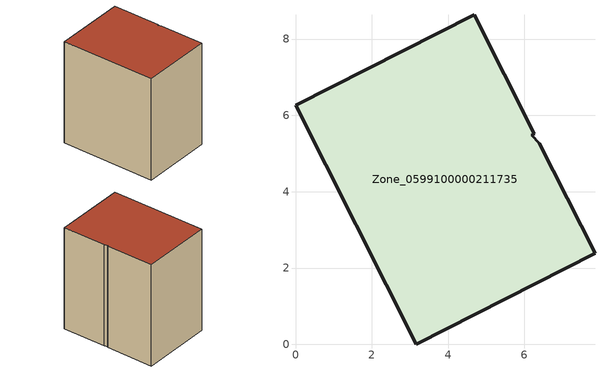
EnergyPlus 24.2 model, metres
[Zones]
Zone_0599100000211735
 floor ground (C_G): 6.19,5.48 6.38,5.27 7.85,2.38 3.17,0 0,6.26 4.68,8.64 6.26,5.52 z0
 wall outside (C_F): 3.17,0 7.85,2.38 6.38,5.27 6.19,5.48 6.26,5.52 4.68,8.64 0,6.26 3.17,0 z0:7.69
 roof outside (C_R): 7.85,2.38 6.38,5.27 6.19,5.48 6.26,5.52 4.68,8.64 0,6.26 3.17,0 z7.69
[BUILDING]
Pand.0599100000211735: North Axis=0; Terrain=City; Loads Convergence Tolerance Value=0.04; Temperature Convergence Tolerance Value=0.4; Solar Distribution=FullExterior; Maximum Number of Warmup Days=25; Minimum Number of Warmup Days=1
[Site:Location]
Rotterdam.The.Hague.AP_ZH_NLD Design_Conditions: Latitude=51.96; Longitude=4.45; Time Zone=1; Elevation=-4.5
[SITE:GROUNDTEMPERATURE:BUILDINGSURFACE]
18, 18, 18, 18, 18, 18, 18, 18, 18, 18, 18, 18
[MATERIAL] Thermal Absorptance=0.9; Solar Absorptance=0.7; Visible Absorptance=0.7
Name | Roughness | Thickness | Conductivity | Density | Specific Heat
G.TC.1946 | MediumSmooth | 0.15 | 1 | 540 | 1210
F.TC.1946 | Rough | 0.3 | 0.857143 | 1920 | 840
R.TC.1946 | MediumRough | 0.2 | 0.909091 | 1500 | 1000
[CONSTRUCTION]
C_G: G.TC.1946
C_F: F.TC.1946
C_R: R.TC.1946
[ZONE]
Zone_0599100000211735: Type=1; Multiplier=1; Ceiling Height=Autocalculate; Volume=Autocalculate; Floor Area=autocalculate; Part of Total Floor Area=Yes
[ZONEINFILTRATION:DESIGNFLOWRATE]
Infil_Zone_0599100000211735: Zone or ZoneList or Space or SpaceList=Zone_0599100000211735; Schedule=AlwaysOn; Design Flow Rate Calculation Method=Flow/Area; Flow Rate per Floor Area=0.003; Constant Term Coefficient=1; Temperature Term Coefficient=0; Velocity Term Coefficient=0; Velocity Squared Term Coefficient=0
[HVACTEMPLATE:ZONE:IDEALLOADSAIRSYSTEM]
Zone_0599100000211735: Maximum Heating Supply Air Temperature=50; Minimum Cooling Supply Air Temperature=13; Maximum Heating Supply Air Humidity Ratio=0.0156; Minimum Cooling Supply Air Humidity Ratio=0.0077; Heating Limit=NoLimit; Cooling Limit=NoLimit; Dehumidification Control Type=ConstantSensibleHeatRatio; Cooling Sensible Heat Ratio=0.7; Dehumidification Setpoint=60; Humidification Control Type=None; Humidification Setpoint=30; Outdoor Air Method=None; Outdoor Air Flow Rate per Person=0.00944; Outdoor Air Flow Rate per Zone Floor Area=0; Outdoor Air Flow Rate per Zone=0; Demand Controlled Ventilation Type=None; Outdoor Air Economizer Type=NoEconomizer; Heat Recovery Type=None; Sensible Heat Recovery Effectiveness=0.7; Latent Heat Recovery Effectiveness=0.65
[ZONECONTROL:THERMOSTAT]
ThermostatControl_Zone_0599100000211735: Zone or ZoneList=Zone_0599100000211735; Control Type Schedule=DualSetpointControlType; Control 1=Thermostat_Zone_0599100000211735; Temperature Difference Between Cutout And Setpoint=0
[THERMOSTATSETPOINT:DUALSETPOINT]
Thermostat_Zone_0599100000211735: Heating Setpoint Temperature Schedule=HeatingSetpoint_Zone_0599100000211735; Cooling Setpoint Temperature Schedule=CoolingSetpoint_Zone_0599100000211735
[SCHEDULE:COMPACT]
HeatingSetpoint_Zone_0599100000211735: Through: 12/31, For: AllDays, Until: 24:00, 21
CoolingSetpoint_Zone_0599100000211735: Through: 12/31, For: AllDays, Until: 24:00, 24
DualSetpointControlType: Through: 12/31, For: AllDays, Until: 24:00, 4
AlwaysOn: Through: 12/31, For: AllDays, Until: 24:00, 1
